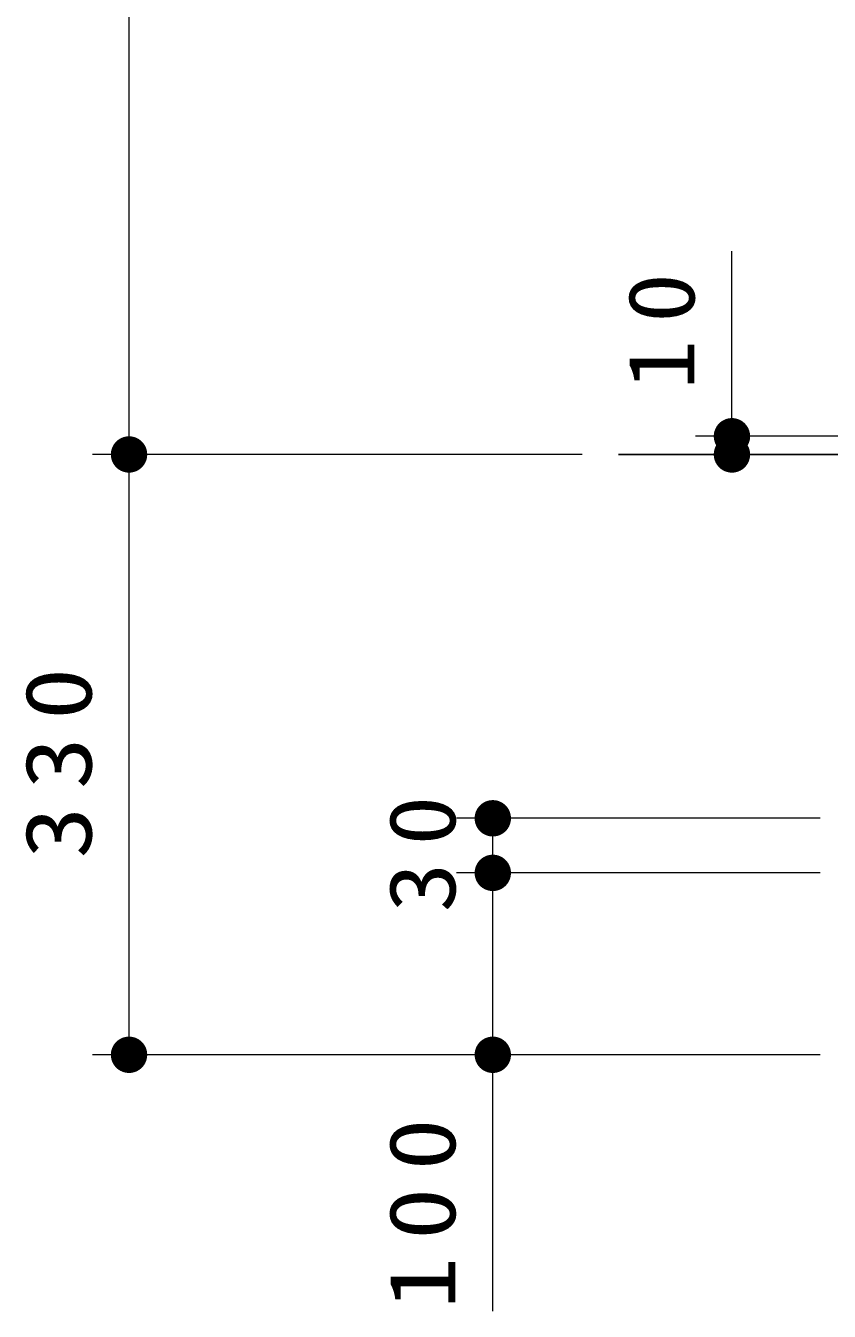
# Model space of a CAD drawing. Units: millimetres on the paper, scale 1:20. Extents: x -365 to 0, y 0 to 257.
# Drawn here: x -142.19 to -120.1, y 81.29 to 116.62 of the extents above; entities that cross this region are included whole.
import ezdxf

# ---------------------------------------------------------------- set-up
doc = ezdxf.new("R2010")
doc.units = ezdxf.units.MM
doc.layers.add('LY_1', color=7, linetype='Continuous', lineweight=25)
doc.styles.add('ＭＳ ゴシック', font='')
doc.styles.get('ＭＳ ゴシック').set_extended_font_data('MS Gothic')

# ---------------------------------------------------------------- blocks, each defined once
blk = doc.blocks.new('filled_dot')
at = {"color": 0, "linetype": 'Continuous', "lineweight": -2, "const_width": 1.25}
blk.add_lwpolyline([(-0.625, 0, 1), (0.625, 0, 1)], format="xyb", close=True, dxfattribs=at)

msp = doc.modelspace()

# ---------------------------------------------------------------- linework, layer by layer
at = {"layer": 'LY_1', "lineweight": 13}
for p, q in [((-139.349, 104.838), (-139.349, 143.431)), ((-122.775, 104.838), (-122.775, 110.423)), ((-117.349, 105.338), (-123.775, 105.338)), ((-138.621, 104.838), (-140.349, 104.838)), ((-126.89, 104.838), (-140.349, 104.838)), ((-139.349, 88.338), (-139.349, 104.838)), ((-117.849, 104.838), (-123.775, 104.838)), ((-120.349, 94.838), (-130.349, 94.838)), ((-129.349, 93.338), (-129.349, 94.838)), ((-120.349, 93.338), (-130.349, 93.338)), ((-129.349, 81.288), (-129.349, 93.338)), ((-120.349, 88.338), (-140.349, 88.338))]:
    msp.add_line(p, q, dxfattribs=at)
at = {"layer": 'LY_1'}
msp.add_line((-125.89, 104.838), (-116.849, 104.838), dxfattribs=at)

# ---------------------------------------------------------------- block references
at = {"layer": 'LY_1', "lineweight": 13, "xscale": 0.4, "yscale": 0.4}
for p, rotation in [((-122.775, 105.338), 270), ((-139.349, 104.838), 90), ((-139.349, 104.838), 270), ((-122.775, 104.838), 90), ((-129.349, 94.838), 270), ((-129.349, 93.338), 270), ((-139.349, 88.338), 90), ((-129.349, 88.338), 90)]:
    msp.add_blockref('filled_dot', p, dxfattribs=dict(at, rotation=rotation))

# ---------------------------------------------------------------- texts
at = {"layer": 'LY_1', "char_height": 1.833, "attachment_point": 8, "rotation": 90, "style": 'ＭＳ ゴシック'}
for s, insert in [('\\T1.34;\\W1.1;10', (-123.775, 108.454)), ('\\T1.33;\\W1.15;330', (-140.349, 96.588)), ('\\T1.34;\\W1.1;30', (-130.349, 94.088)), ('\\T1.33;\\W1.15;100', (-130.349, 84.204))]:
    msp.add_mtext(s, dxfattribs=dict(at, insert=insert))

doc.saveas('drawing.dxf')
